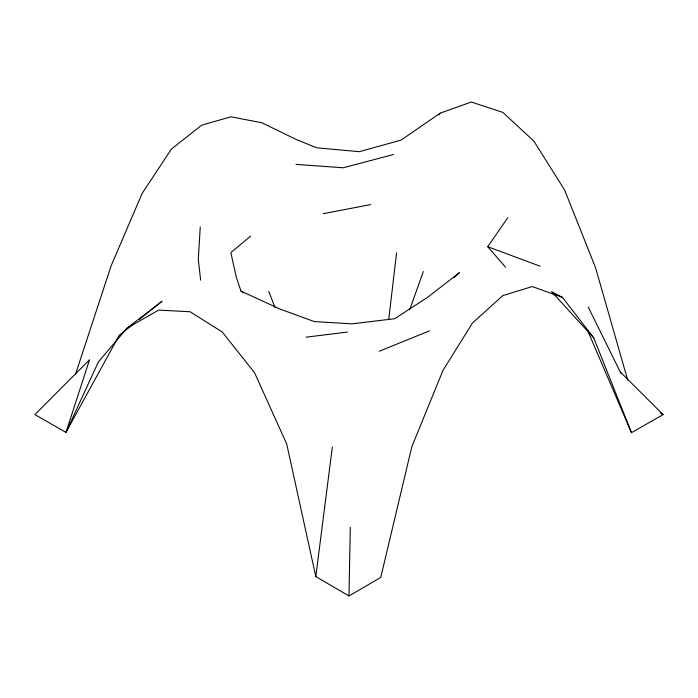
<?xml version="1.0" encoding="UTF-8"?>
<svg xmlns="http://www.w3.org/2000/svg" width="698" height="698" viewBox="0 0 698 698"><rect width="100%" height="100%" fill="white"/><g stroke="black" fill="none" stroke-linecap="round" stroke-linejoin="round"><path stroke-width="1.05" d="M134.304 323.322L119.201 335.345L65.961 432.359L89.519 359.81L34.9 414.603L65.961 432.359L98.444 361.826L127.176 328.016L158.682 310.104L190.126 311.744L222.243 331.995L254.596 372.793L286.704 443.972L315.793 576.583L348.991 595.97L350.291 527.313M200.265 226.833L198.302 259.403L200.649 280.195M388.725 319.51L396.586 252.816M315.793 576.583L332.353 446.999M75.532 374.207L111.122 265.798L142.156 193.372L171.385 149.093L201.626 125.195L230.872 116.802L261.872 122.761L296.231 139.495L316.622 147.784L359.269 151.684L401.114 140.097L440.124 113.181L471.281 102.03L502.761 112.343L533.857 141.092L564.612 190.031L595.507 267.578L627.703 380.061M409.778 309.484L423.337 271.487M505.588 267.238L487.719 246.717L507.847 217.645M438.841 114.891L440.124 113.181M453.752 277.769L459.389 272.665L427.778 297.217L394.675 318.707L352.054 323.846L314.24 321.56L279.889 309.013L240.993 291.092L236.194 276.836L230.846 252.597L250.617 236.142M139.347 319.318L149.416 311.299M151.091 309.964L162.006 301.283L127.176 328.016M348.991 595.97L380.75 577.438L411.82 446.772L442.951 370.455L472.406 323.061L502.804 295.612L532.251 286.555L562.466 297.383L593.762 337.919L631.472 432.673L663.1 414.621L620.557 372.217M379.215 351.277L429.514 330.843M393.532 154.494L343.276 167.782L295.978 164.379M323.314 213.667L370.612 204.601M306.073 337.195L347.464 332.039M487.719 246.717L540.182 266.217M562.466 297.383L551.525 291.624L593.762 337.919M660.317 412.998L663.1 414.621M240.993 291.092L243.663 292.872M588.205 306.989L620.923 373.317M587.603 330.494L631.472 432.673M268.782 291.45L275.073 307.713"/></g></svg>
